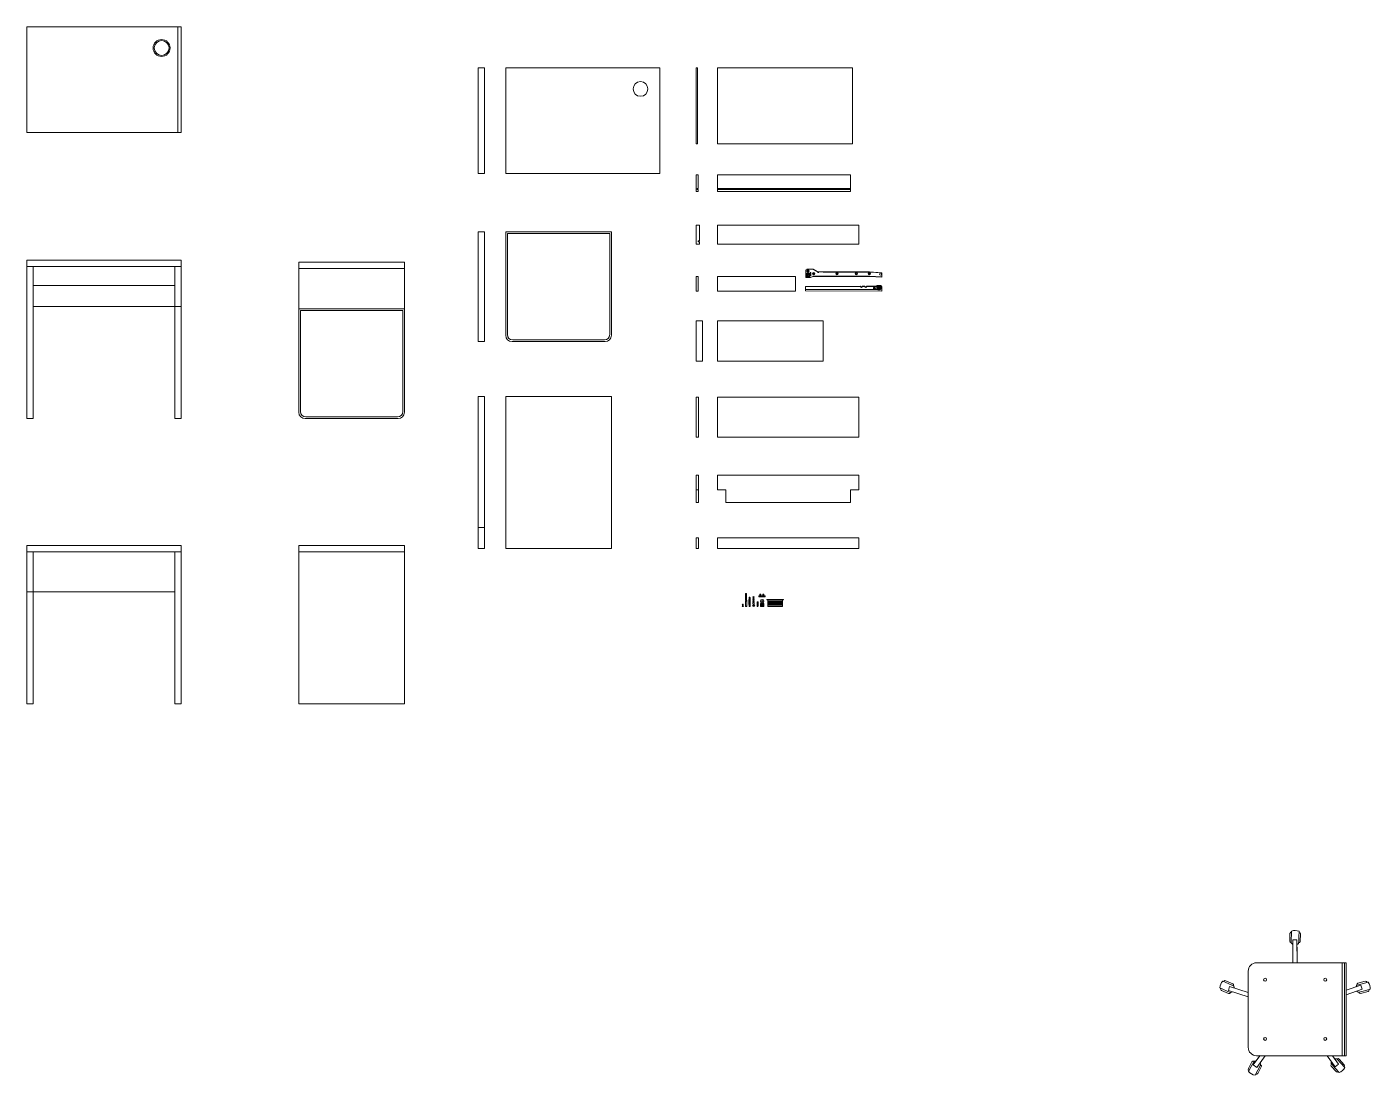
# Model space of a CAD drawing. Header units: millimetres. Extents: x 1003 to 2542, y -779 to 516.
# Drawn here: x 1005 to 1641, y 20 to 516 of the extents above; entities that cross this region are included whole.
import ezdxf

# ---------------------------------------------------------------- set-up
doc = ezdxf.new("R2010")
doc.units = ezdxf.units.MM
doc.header["$LTSCALE"] = 100
doc.linetypes.add('CONTINUA', pattern=[0])
doc.linetypes.add('DASHED2', pattern=[0.375, 0.25, -0.125])
doc.layers.add('A-FURN', color=8, linetype='Continuous', lineweight=18)

msp = doc.modelspace()

# ---------------------------------------------------------------- linework, layer by layer
at = {"layer": 'A-FURN', "color": 7}
for p, q in [((1005.08, 465.74), (1005.08, 515.74)), ((1078.08, 515.74), (1005.08, 515.74)), ((1076.58, 465.74), (1076.58, 515.74)), ((1078.08, 465.74), (1078.08, 515.74)), ((1231.72, 446.37), (1231.72, 496.37)), ((1304.72, 496.37), (1231.72, 496.37)), ((1304.72, 446.37), (1304.72, 496.37)), ((1078.08, 465.74), (1005.08, 465.74)), ((1304.72, 446.37), (1231.72, 446.37)), ((1231.72, 369.79), (1231.72, 418.79)), ((1231.72, 418.79), (1281.72, 418.79)), ((1232.52, 370.09), (1232.52, 417.99)), ((1232.52, 417.99), (1280.92, 417.99)), ((1005.08, 330.34), (1005.08, 405.34)), ((1005.08, 405.34), (1078.08, 405.34)), ((1008.08, 402.34), (1005.08, 402.34)), ((1008.08, 402.34), (1075.08, 402.34)), ((1008.08, 330.34), (1008.08, 402.34)), ((1075.08, 382.34), (1075.08, 402.34)), ((1075.08, 402.34), (1078.08, 402.34)), ((1078.08, 330.34), (1078.08, 405.34)), ((1133.79, 404.34), (1183.79, 404.34)), ((1133.79, 401.34), (1183.79, 401.34)), ((1183.79, 382.34), (1183.79, 404.34)), ((1008.08, 393.34), (1075.08, 393.34)), ((1075.08, 383.34), (1008.08, 383.34)), ((1075.08, 382.34), (1075.08, 330.34)), ((1133.79, 382.34), (1183.79, 382.34)), ((1134.59, 333.64), (1134.59, 381.54)), ((1134.59, 381.54), (1182.99, 381.54)), ((1331.92, 357.57), (1331.92, 376.57)), ((1331.92, 376.57), (1381.92, 376.57)), ((1381.92, 357.57), (1381.92, 376.57)), ((1234.72, 366.79), (1278.72, 366.79)), ((1235.02, 367.59), (1278.42, 367.59)), ((1331.92, 357.57), (1381.92, 357.57)), ((1231.72, 340.86), (1281.72, 340.86)), ((1231.72, 340.86), (1231.72, 268.86)), ((1281.72, 268.86), (1281.72, 340.86)), ((1137.09, 331.14), (1180.49, 331.14)), ((1005.08, 330.34), (1008.08, 330.34)), ((1075.08, 330.34), (1078.08, 330.34)), ((1136.79, 330.34), (1180.79, 330.34)), ((1005.08, 247.34), (1005.08, 270.34)), ((1078.08, 270.34), (1005.08, 270.34)), ((1008.08, 267.34), (1005.08, 267.34)), ((1008.08, 247.34), (1008.08, 267.34)), ((1075.08, 267.34), (1008.08, 267.34)), ((1075.08, 195.34), (1075.08, 267.34)), ((1075.08, 267.34), (1078.08, 267.34)), ((1078.08, 195.34), (1078.08, 270.34)), ((1078.08, 195.34), (1078.08, 270.34)), ((1133.79, 270.34), (1183.79, 270.34)), ((1133.79, 270.34), (1133.79, 195.34)), ((1133.79, 267.34), (1183.79, 267.34)), ((1183.79, 195.34), (1183.79, 270.34)), ((1231.72, 268.86), (1281.72, 268.86)), ((1008.08, 248.34), (1005.08, 248.34)), ((1075.08, 248.34), (1005.08, 248.34)), ((1008.08, 247.34), (1008.08, 195.34)), ((1005.08, 195.34), (1008.08, 195.34)), ((1075.08, 195.34), (1078.08, 195.34)), ((1133.79, 195.34), (1183.79, 195.34))]:
    msp.add_line(p, q, dxfattribs=at)
at = {"layer": 'A-FURN', "color": 7, "linetype": 'CONTINUA', "ltscale": 0.02}
for p, q in [((1221.72, 496.37), (1218.72, 496.37)), ((1218.72, 496.37), (1218.72, 446.37)), ((1221.72, 496.37), (1221.72, 446.37)), ((1321.92, 496.37), (1321.92, 460.37)), ((1322.42, 496.37), (1321.92, 496.37)), ((1322.42, 496.37), (1322.42, 460.37)), ((1322.42, 460.37), (1321.92, 460.37)), ((1221.72, 446.37), (1218.72, 446.37)), ((1322.88, 445.78), (1321.88, 445.78)), ((1321.88, 445.78), (1321.88, 437.78)), ((1322.88, 445.78), (1322.88, 439.28)), ((1322.88, 439.28), (1322.38, 439.28)), ((1322.38, 439.28), (1322.38, 438.78)), ((1322.88, 438.78), (1322.38, 438.78)), ((1322.88, 438.78), (1322.88, 437.78)), ((1322.88, 437.78), (1321.88, 437.78)), ((1323.38, 421.95), (1321.88, 421.95)), ((1321.88, 421.95), (1321.88, 412.95)), ((1323.38, 421.95), (1323.38, 414.45)), ((1221.72, 418.79), (1218.72, 418.79)), ((1218.72, 418.79), (1218.72, 366.79)), ((1221.72, 418.79), (1221.72, 366.79)), ((1323.38, 414.45), (1322.88, 414.45)), ((1322.88, 414.45), (1322.88, 413.95)), ((1323.38, 413.95), (1322.88, 413.95)), ((1323.38, 413.95), (1323.38, 412.95)), ((1323.38, 412.95), (1321.88, 412.95)), ((1133.79, 333.34), (1133.79, 404.34)), ((1322.88, 397.64), (1321.88, 397.64)), ((1321.88, 397.64), (1321.88, 390.64)), ((1322.88, 397.64), (1322.88, 390.64)), ((1322.88, 390.64), (1321.88, 390.64)), ((1324.92, 376.57), (1321.92, 376.57)), ((1321.92, 376.57), (1321.92, 357.57)), ((1324.92, 376.57), (1324.92, 357.57)), ((1221.72, 366.79), (1218.72, 366.79)), ((1324.92, 357.57), (1321.92, 357.57)), ((1221.72, 340.86), (1218.72, 340.86)), ((1218.72, 340.86), (1218.72, 268.86)), ((1221.72, 340.86), (1221.72, 268.86)), ((1322.92, 340.53), (1321.92, 340.53)), ((1321.92, 340.53), (1321.92, 321.53)), ((1322.92, 340.53), (1322.92, 321.53)), ((1322.92, 321.53), (1321.92, 321.53)), ((1322.92, 303.62), (1321.92, 303.62)), ((1321.92, 303.62), (1321.92, 290.62)), ((1322.92, 303.62), (1322.92, 290.62)), ((1322.92, 296.62), (1321.92, 296.62)), ((1322.92, 290.62), (1321.92, 290.62)), ((1221.72, 278.86), (1218.72, 278.86)), ((1322.92, 273.86), (1321.92, 273.86)), ((1321.92, 273.86), (1321.92, 268.86)), ((1322.92, 273.86), (1322.92, 268.86)), ((1218.72, 268.86), (1221.72, 268.86)), ((1322.92, 268.86), (1321.92, 268.86)), ((1604.22, 83.71), (1606.22, 83.73)), ((1573.76, 59.7), (1574.36, 61.6)), ((1636.48, 62.16), (1637.11, 60.27)), ((1585.55, 24.46), (1587.18, 23.3)), ((1624.34, 23.63), (1625.95, 24.82))]:
    msp.add_line(p, q, dxfattribs=at)
at = {"layer": 'A-FURN', "color": 7, "linetype": 'CONTINUA', "ltscale": 0.1}
for p, q in [((1331.92, 496.37), (1331.92, 460.37)), ((1331.92, 496.37), (1395.92, 496.37)), ((1395.92, 496.37), (1395.92, 460.37)), ((1331.92, 460.37), (1395.92, 460.37)), ((1331.92, 439.28), (1394.92, 439.28)), ((1331.92, 438.78), (1394.92, 438.78)), ((1280.92, 417.99), (1280.92, 370.09)), ((1281.72, 418.79), (1281.72, 369.79)), ((1373.7, 400.55), (1373.7, 397.29)), ((1377.37, 401.05), (1374.2, 401.05)), ((1379.54, 399.78), (1377.37, 401.05)), ((1375.91, 397.09), (1373.9, 397.09)), ((1377.06, 397.68), (1375.91, 397.09)), ((1403.86, 397.68), (1377.06, 397.68)), ((1403.93, 399.78), (1379.54, 399.78)), ((1382.02, 399.78), (1382.02, 399.68)), ((1403.86, 397.68), (1409.7, 397.29)), ((1403.93, 399.78), (1409.7, 399.39)), ((1409.7, 399.39), (1409.7, 397.29)), ((1399.49, 392.97), (1373.67, 392.88)), ((1373.67, 392.88), (1373.68, 390.82)), ((1373.67, 392.88), (1373.67, 390.82)), ((1409.67, 390.63), (1373.67, 390.82)), ((1400.06, 392.5), (1399.49, 392.97)), ((1400.6, 392.97), (1400.06, 392.5)), ((1401.53, 392.98), (1400.6, 392.97)), ((1402.12, 392.5), (1401.53, 392.98)), ((1402.68, 392.98), (1402.12, 392.5)), ((1407.18, 392.99), (1402.68, 392.98)), ((1407.18, 392.99), (1407.52, 393.35)), ((1409.2, 393.34), (1407.67, 393.42)), ((1409.67, 392.84), (1409.67, 390.63)), ((1075.08, 383.34), (1078.08, 383.34)), ((1133.79, 382.34), (1183.79, 382.34)), ((1182.99, 381.54), (1182.99, 333.64)), ((1183.79, 382.34), (1183.79, 333.34)), ((1331.92, 357.57), (1381.92, 357.57)), ((1331.92, 303.62), (1331.92, 296.62)), ((1331.92, 303.62), (1398.92, 303.62)), ((1398.92, 303.62), (1398.92, 296.62)), ((1331.92, 296.62), (1335.92, 296.62)), ((1335.92, 296.62), (1335.92, 290.62)), ((1394.92, 296.62), (1394.92, 290.62)), ((1394.92, 296.62), (1398.92, 296.62)), ((1335.92, 290.62), (1394.92, 290.62)), ((1005.08, 247.34), (1005.08, 195.34)), ((1604.32, 72.82), (1604.22, 83.71)), ((1606.32, 72.82), (1606.22, 83.73)), ((1606.25, 80.25), (1606.27, 78.25)), ((1583.13, 56.74), (1573.76, 59.7)), ((1583.13, 58.84), (1574.36, 61.6)), ((1629.47, 59.81), (1636.48, 62.16)), ((1629.47, 57.71), (1637.11, 60.27)), ((1588.66, 28.82), (1585.55, 24.46)), ((1591.11, 28.82), (1587.18, 23.3)), ((1587.58, 27.3), (1588.74, 28.93)), ((1620.5, 28.82), (1624.34, 23.63)), ((1622.99, 28.82), (1625.95, 24.82))]:
    msp.add_line(p, q, dxfattribs=at)
at = {"layer": 'A-FURN', "color": 6, "linetype": 'CONTINUA', "ltscale": 0.1}
for p, q in [((1379.49, 399.69), (1377.31, 400.96)), ((1374.51, 399.05), (1374.51, 399.39)), ((1374.51, 399.39), (1375.09, 399.39)), ((1375.09, 399.05), (1375.09, 399.39)), ((1375.88, 398.09), (1375.88, 399.39)), ((1376.18, 398.09), (1376.18, 399.39)), ((1403.86, 397.78), (1377.06, 397.78)), ((1379.49, 399.69), (1379.49, 399.44)), ((1379.49, 399.44), (1379.96, 399.44)), ((1403.88, 399.68), (1382.02, 399.68)), ((1403.86, 397.78), (1409.7, 397.39)), ((1403.88, 399.68), (1409.7, 399.29)), ((1407.53, 391.43), (1373.67, 391.47)), ((1399.45, 392.87), (1373.68, 392.78)), ((1400.06, 392.37), (1399.45, 392.87)), ((1400.63, 392.87), (1400.06, 392.37)), ((1401.5, 392.88), (1400.63, 392.87)), ((1402.12, 392.36), (1401.5, 392.88)), ((1402.71, 392.88), (1402.12, 392.36)), ((1407.18, 392.89), (1402.71, 392.88)), ((1407.18, 392.89), (1407.18, 392.99))]:
    msp.add_line(p, q, dxfattribs=at)
at = {"layer": 'A-FURN', "color": 6}
for p, q in [((1377.42, 398.92), (1377.21, 398.92)), ((1377.21, 398.92), (1377.21, 398.9)), ((1377.21, 398.9), (1377.42, 398.9)), ((1377.45, 399.12), (1377.42, 399.12)), ((1377.42, 399.12), (1377.42, 398.92)), ((1377.42, 398.9), (1377.42, 398.7)), ((1377.42, 398.7), (1377.45, 398.7)), ((1377.45, 398.92), (1377.45, 399.12)), ((1377.68, 398.92), (1377.45, 398.92)), ((1377.45, 398.9), (1377.68, 398.9)), ((1377.45, 398.7), (1377.45, 398.9)), ((1377.68, 398.9), (1377.68, 398.92)), ((1403.85, 398.92), (1403.63, 398.92)), ((1403.63, 398.92), (1403.63, 398.9)), ((1403.63, 398.9), (1403.85, 398.9)), ((1403.87, 399.12), (1403.85, 399.12)), ((1403.85, 399.12), (1403.85, 398.92)), ((1403.85, 398.9), (1403.85, 398.7)), ((1403.85, 398.7), (1403.87, 398.7)), ((1403.87, 398.92), (1403.87, 399.12)), ((1404.11, 398.92), (1403.87, 398.92)), ((1403.87, 398.9), (1404.11, 398.9)), ((1403.87, 398.7), (1403.87, 398.9)), ((1404.11, 398.9), (1404.11, 398.92))]:
    msp.add_line(p, q, dxfattribs=at)
at = {"layer": 'A-FURN', "color": 6, "linetype": 'CONTINUA', "ltscale": 0.02}
for p, q in [((1377.42, 398.92), (1377.45, 398.9)), ((1403.85, 398.92), (1403.87, 398.9))]:
    msp.add_line(p, q, dxfattribs=at)
at = {"layer": 'A-FURN', "color": 3}
for p, q in [((1343.75, 241.65), (1343.61, 241.51)), ((1343.68, 242.29), (1343.75, 242.32)), ((1343.68, 242.29), (1343.75, 242.27)), ((1343.68, 242.11), (1343.75, 242.14)), ((1343.68, 242.11), (1343.75, 242.09)), ((1343.68, 241.93), (1343.75, 241.96)), ((1343.68, 241.93), (1343.75, 241.91)), ((1343.68, 241.75), (1343.75, 241.79)), ((1343.68, 241.75), (1343.75, 241.73)), ((1343.75, 242.32), (1343.75, 242.5)), ((1343.75, 242.32), (1344.03, 242.36)), ((1343.75, 242.27), (1344.03, 242.32)), ((1343.75, 242.14), (1343.75, 242.27)), ((1343.75, 242.14), (1344.03, 242.19)), ((1343.75, 242.09), (1344.03, 242.14)), ((1343.75, 241.96), (1343.75, 242.09)), ((1343.75, 241.96), (1344.03, 242.01)), ((1343.75, 241.91), (1344.03, 241.96)), ((1343.75, 241.79), (1343.75, 241.91)), ((1343.75, 241.79), (1344.03, 241.83)), ((1343.75, 241.73), (1344.03, 241.78)), ((1343.75, 241.65), (1343.75, 241.73)), ((1344.03, 242.36), (1344.03, 242.5)), ((1344.1, 242.36), (1344.03, 242.32)), ((1344.1, 242.36), (1344.03, 242.36)), ((1344.03, 242.19), (1344.03, 242.32)), ((1344.1, 242.18), (1344.03, 242.19)), ((1344.1, 242.18), (1344.03, 242.14)), ((1344.03, 242.01), (1344.03, 242.14)), ((1344.1, 242), (1344.03, 242.01)), ((1344.1, 242), (1344.03, 241.96)), ((1344.03, 241.83), (1344.03, 241.96)), ((1344.1, 241.82), (1344.03, 241.83)), ((1344.1, 241.82), (1344.03, 241.78)), ((1344.03, 241.65), (1344.03, 241.78)), ((1344.03, 241.65), (1344.18, 241.51)), ((1345.86, 241.61), (1345.14, 241.61)), ((1345.74, 247.35), (1345.24, 247.51)), ((1345.63, 247.51), (1345.24, 247.51)), ((1345.74, 247.19), (1345.24, 247.35)), ((1345.74, 247.03), (1345.24, 247.19)), ((1345.74, 246.87), (1345.24, 247.03)), ((1345.74, 246.72), (1345.24, 246.88)), ((1345.74, 246.56), (1345.24, 246.72)), ((1345.74, 246.4), (1345.24, 246.56)), ((1345.74, 246.4), (1345.24, 246.56)), ((1345.75, 246.24), (1345.24, 246.4)), ((1345.75, 246.09), (1345.24, 246.25)), ((1345.75, 245.93), (1345.24, 246.09)), ((1345.75, 245.77), (1345.24, 245.93)), ((1345.75, 245.61), (1345.24, 245.77)), ((1345.75, 245.61), (1345.24, 245.77)), ((1345.75, 245.46), (1345.24, 245.62)), ((1345.75, 245.3), (1345.24, 245.46)), ((1345.75, 245.14), (1345.24, 245.3)), ((1345.75, 244.98), (1345.24, 245.14)), ((1345.75, 244.83), (1345.24, 244.99)), ((1345.75, 244.83), (1345.24, 244.99)), ((1345.75, 244.67), (1345.24, 244.83)), ((1345.75, 244.51), (1345.24, 244.67)), ((1345.75, 244.35), (1345.24, 244.52)), ((1345.75, 244.2), (1345.24, 244.36)), ((1345.74, 244.07), (1345.24, 244.22)), ((1346.86, 242.43), (1346.98, 242.43)), ((1346.86, 242.41), (1347.46, 242.41)), ((1347.41, 245.71), (1346.91, 245.87)), ((1347.41, 245.56), (1346.91, 245.71)), ((1347.41, 245.4), (1346.91, 245.56)), ((1347.41, 245.24), (1346.91, 245.4)), ((1347.41, 245.08), (1346.91, 245.24)), ((1347.41, 244.93), (1346.91, 245.08)), ((1347.41, 244.77), (1346.91, 244.93)), ((1347.41, 241.81), (1346.91, 241.81)), ((1346.91, 241.81), (1346.91, 241.51)), ((1346.98, 242.43), (1346.98, 244.63)), ((1347.02, 244.63), (1347.02, 242.43)), ((1347.02, 242.43), (1347.13, 242.43)), ((1347.13, 242.43), (1347.13, 244.63)), ((1347.17, 244.63), (1347.17, 242.43)), ((1347.17, 242.43), (1347.27, 242.43)), ((1347.27, 242.43), (1347.27, 244.63)), ((1347.31, 244.63), (1347.31, 242.43)), ((1347.31, 242.43), (1347.46, 242.43)), ((1347.41, 241.51), (1347.41, 241.81)), ((1350.76, 243.62), (1350.69, 243.58)), ((1350.69, 241.58), (1350.69, 243.58)), ((1350.69, 242.9), (1351.05, 241.58)), ((1350.85, 241.58), (1350.69, 242.15)), ((1351.19, 241.85), (1350.71, 243.58)), ((1351.12, 243.65), (1350.76, 243.65)), ((1350.76, 243.65), (1350.76, 243.62)), ((1350.76, 243.62), (1351.12, 243.62)), ((1351.19, 242.6), (1350.91, 243.58)), ((1351.12, 243.62), (1351.12, 243.65)), ((1351.12, 243.62), (1351.19, 243.58)), ((1351.19, 243.35), (1351.12, 243.58)), ((1353.04, 244), (1352.57, 244)), ((1352.57, 244), (1352.57, 243.96)), ((1352.57, 243.96), (1353.04, 243.96)), ((1353.09, 244.4), (1353.04, 244.4)), ((1353.04, 244.4), (1353.04, 244)), ((1353.04, 243.96), (1353.04, 243.56)), ((1353.04, 243.56), (1353.09, 243.56)), ((1353.09, 244), (1353.09, 244.4)), ((1353.57, 244), (1353.09, 244)), ((1353.09, 243.96), (1353.57, 243.96)), ((1353.09, 243.56), (1353.09, 243.96)), ((1353.57, 243.96), (1353.57, 244)), ((1343.61, 241.51), (1344.18, 241.51)), ((1345.86, 241.51), (1345.14, 241.51)), ((1347.41, 241.51), (1346.91, 241.51)), ((1350.76, 241.54), (1350.69, 241.58)), ((1351.19, 241.58), (1350.69, 241.58)), ((1350.76, 241.54), (1351.12, 241.54)), ((1350.76, 241.51), (1350.76, 241.54)), ((1351.12, 241.51), (1350.76, 241.51)), ((1351.12, 241.54), (1351.19, 241.58)), ((1351.12, 241.54), (1351.12, 241.51))]:
    msp.add_line(p, q, dxfattribs=at)
at = {"layer": 'A-FURN', "color": 3, "linetype": 'CONTINUA', "ltscale": 0.02}
for p, q in [((1343.75, 242.5), (1343.83, 242.57)), ((1343.75, 241.65), (1344.03, 241.65)), ((1343.83, 242.57), (1343.96, 242.57)), ((1344.03, 242.5), (1343.96, 242.57)), ((1345.14, 241.61), (1345.14, 241.51)), ((1345.24, 247.51), (1345.24, 244.22)), ((1345.24, 243.96), (1345.3, 244.21)), ((1345.24, 241.61), (1345.24, 243.96)), ((1345.24, 243.96), (1345.75, 243.96)), ((1345.63, 247.51), (1345.63, 247.38)), ((1345.76, 241.61), (1345.74, 247.35)), ((1345.75, 243.96), (1345.75, 244.2)), ((1345.86, 241.61), (1345.86, 241.51)), ((1346.86, 242.41), (1346.86, 244.73)), ((1346.86, 244.73), (1347.46, 244.73)), ((1346.86, 244.63), (1347.46, 244.63)), ((1346.91, 244.73), (1346.91, 245.87)), ((1346.91, 242.43), (1346.91, 244.63)), ((1346.91, 241.81), (1346.91, 241.51)), ((1346.96, 242.41), (1346.96, 241.81)), ((1347.3, 245.88), (1347.3, 245.75)), ((1347.36, 242.41), (1347.36, 241.81)), ((1347.41, 244.73), (1347.41, 245.71)), ((1347.41, 242.43), (1347.41, 244.63)), ((1347.41, 241.81), (1347.41, 241.51)), ((1347.41, 241.51), (1347.41, 241.81)), ((1347.46, 242.41), (1347.46, 244.73)), ((1348.46, 241.89), (1349.58, 241.88)), ((1350.69, 243.58), (1351.19, 243.58)), ((1351.19, 243.58), (1351.19, 241.58)), ((1351.44, 246.06), (1351.44, 246.46)), ((1351.44, 246.46), (1352.94, 246.46)), ((1352.94, 246.06), (1351.44, 246.06)), ((1351.94, 246.46), (1351.94, 247.26)), ((1351.94, 247.26), (1352.54, 247.26)), ((1352.54, 246.46), (1352.54, 247.26)), ((1352.57, 243.96), (1352.57, 244)), ((1354.44, 246.46), (1352.94, 246.46)), ((1352.94, 246.06), (1354.44, 246.06)), ((1353.04, 244), (1353.09, 243.96)), ((1353.34, 246.46), (1353.34, 247.26)), ((1353.94, 247.26), (1353.34, 247.26)), ((1353.57, 243.96), (1353.57, 244)), ((1353.75, 242.61), (1353.75, 242.21)), ((1353.94, 246.46), (1353.94, 247.26)), ((1354.44, 246.06), (1354.44, 246.46))]:
    msp.add_line(p, q, dxfattribs=at)
at = {"layer": 'A-FURN', "color": 3, "transparency": 33554687}
msp.add_line((1344.15, 242.57), (1344.15, 242.57), dxfattribs=at)
msp.add_line((1344.15, 242.57), (1344.15, 242.57), dxfattribs=at)
at = {"layer": 'A-FURN', "color": 3, "linetype": 'DASHED2', "ltscale": 0.02}
for p, q in [((1349.28, 245.92), (1348.75, 245.92)), ((1349.28, 245.79), (1348.75, 245.79)), ((1349.28, 245.65), (1348.75, 245.65)), ((1349.28, 245.51), (1348.75, 245.51)), ((1349.28, 245.38), (1348.75, 245.38)), ((1349.28, 245.24), (1348.75, 245.24)), ((1349.28, 245.1), (1348.75, 245.1)), ((1349.28, 244.96), (1348.75, 244.96)), ((1349.28, 244.82), (1348.75, 244.82)), ((1349.28, 244.69), (1348.75, 244.69)), ((1349.28, 244.55), (1348.75, 244.55)), ((1349.28, 244.42), (1348.75, 244.42)), ((1349.28, 244.28), (1348.75, 244.28)), ((1349.28, 244.15), (1348.75, 244.15)), ((1349.28, 244.01), (1348.75, 244.01)), ((1349.28, 243.87), (1348.75, 243.87)), ((1349.28, 243.74), (1348.75, 243.74)), ((1349.28, 243.6), (1348.75, 243.6)), ((1349.28, 243.47), (1348.75, 243.47)), ((1349.28, 243.33), (1348.75, 243.33)), ((1349.16, 245.82), (1348.88, 245.82)), ((1348.88, 245.82), (1348.88, 245.79)), ((1349.16, 245.69), (1348.88, 245.69)), ((1348.88, 245.69), (1348.88, 245.65)), ((1349.16, 245.55), (1348.88, 245.55)), ((1348.88, 245.55), (1348.88, 245.51)), ((1349.16, 245.41), (1348.88, 245.41)), ((1348.88, 245.41), (1348.88, 245.38)), ((1349.16, 245.28), (1348.88, 245.28)), ((1348.88, 245.28), (1348.88, 245.24)), ((1348.88, 245.13), (1348.88, 245.24)), ((1349.16, 245.14), (1348.88, 245.14)), ((1349.16, 245.13), (1348.88, 245.13)), ((1348.88, 245.13), (1348.88, 245.1)), ((1349.16, 245), (1348.88, 245)), ((1348.88, 245), (1348.88, 244.96)), ((1349.16, 244.86), (1348.88, 244.86)), ((1348.88, 244.86), (1348.88, 244.82)), ((1349.16, 244.72), (1348.88, 244.72)), ((1348.88, 244.72), (1348.88, 244.69)), ((1349.16, 244.59), (1348.88, 244.59)), ((1348.88, 244.59), (1348.88, 244.55)), ((1349.16, 244.45), (1348.88, 244.45)), ((1348.88, 244.45), (1348.88, 244.42)), ((1349.16, 244.32), (1348.88, 244.32)), ((1348.88, 244.32), (1348.88, 244.28)), ((1349.16, 244.18), (1348.88, 244.18)), ((1348.88, 244.18), (1348.88, 244.15)), ((1349.16, 244.05), (1348.88, 244.05)), ((1348.88, 244.05), (1348.88, 244.01)), ((1349.16, 243.91), (1348.88, 243.91)), ((1348.88, 243.91), (1348.88, 243.87)), ((1349.16, 243.77), (1348.88, 243.77)), ((1348.88, 243.77), (1348.88, 243.74)), ((1349.16, 243.64), (1348.88, 243.64)), ((1348.88, 243.64), (1348.88, 243.6)), ((1349.16, 243.5), (1348.88, 243.5)), ((1348.88, 243.5), (1348.88, 243.47)), ((1349.16, 243.37), (1348.88, 243.37)), ((1348.88, 243.37), (1348.88, 243.33)), ((1349.16, 245.79), (1349.16, 245.82)), ((1349.16, 245.65), (1349.16, 245.69)), ((1349.16, 245.51), (1349.16, 245.55)), ((1349.16, 245.38), (1349.16, 245.41)), ((1349.16, 245.24), (1349.16, 245.28)), ((1349.16, 245.13), (1349.16, 245.24)), ((1349.16, 245.1), (1349.16, 245.13)), ((1349.16, 244.96), (1349.16, 245)), ((1349.16, 244.82), (1349.16, 244.86)), ((1349.16, 244.69), (1349.16, 244.72)), ((1349.16, 244.55), (1349.16, 244.59)), ((1349.16, 244.42), (1349.16, 244.45)), ((1349.16, 244.28), (1349.16, 244.32)), ((1349.16, 244.15), (1349.16, 244.18)), ((1349.16, 244.01), (1349.16, 244.05)), ((1349.16, 243.87), (1349.16, 243.91)), ((1349.16, 243.74), (1349.16, 243.77)), ((1349.16, 243.6), (1349.16, 243.64)), ((1349.16, 243.47), (1349.16, 243.5)), ((1349.16, 243.33), (1349.16, 243.37))]:
    msp.add_line(p, q, dxfattribs=at)
at = {"layer": 'A-FURN', "color": 3, "lineweight": 5}
for p, q in [((1348.75, 245.79), (1348.75, 245.82)), ((1348.75, 245.82), (1348.88, 245.82)), ((1348.75, 245.65), (1348.75, 245.69)), ((1348.75, 245.69), (1348.88, 245.69)), ((1348.75, 245.51), (1348.75, 245.55)), ((1348.75, 245.55), (1348.88, 245.55)), ((1348.75, 245.38), (1348.75, 245.41)), ((1348.75, 245.41), (1348.88, 245.41)), ((1348.75, 245.24), (1348.75, 245.28)), ((1348.75, 245.28), (1348.88, 245.28)), ((1348.75, 245.14), (1348.88, 245.14)), ((1348.75, 245.1), (1348.75, 245.13)), ((1348.75, 245.13), (1348.88, 245.13)), ((1348.75, 244.96), (1348.75, 245)), ((1348.75, 245), (1348.88, 245)), ((1348.75, 244.82), (1348.75, 244.86)), ((1348.75, 244.86), (1348.88, 244.86)), ((1348.75, 244.69), (1348.75, 244.72)), ((1348.75, 244.72), (1348.88, 244.72)), ((1348.75, 244.55), (1348.75, 244.59)), ((1348.75, 244.59), (1348.88, 244.59)), ((1348.75, 244.42), (1348.75, 244.45)), ((1348.75, 244.45), (1348.88, 244.45)), ((1348.75, 244.28), (1348.75, 244.32)), ((1348.75, 244.32), (1348.88, 244.32)), ((1348.75, 244.15), (1348.75, 244.18)), ((1348.75, 244.18), (1348.88, 244.18)), ((1348.75, 244.01), (1348.75, 244.05)), ((1348.75, 244.05), (1348.88, 244.05)), ((1348.75, 243.87), (1348.75, 243.91)), ((1348.75, 243.91), (1348.88, 243.91)), ((1348.75, 243.74), (1348.75, 243.77)), ((1348.75, 243.77), (1348.88, 243.77)), ((1348.75, 243.6), (1348.75, 243.64)), ((1348.75, 243.64), (1348.88, 243.64)), ((1348.75, 243.47), (1348.75, 243.5)), ((1348.75, 243.5), (1348.88, 243.5)), ((1348.75, 243.33), (1348.75, 243.37)), ((1348.75, 243.37), (1348.88, 243.37)), ((1348.88, 245.82), (1348.88, 245.92)), ((1348.88, 245.69), (1348.88, 245.79)), ((1348.88, 245.55), (1348.88, 245.65)), ((1348.88, 245.41), (1348.88, 245.51)), ((1348.88, 245.28), (1348.88, 245.38)), ((1348.88, 245.14), (1348.88, 245.24)), ((1348.88, 245), (1348.88, 245.1)), ((1348.88, 244.86), (1348.88, 244.96)), ((1348.88, 244.72), (1348.88, 244.82)), ((1348.88, 244.59), (1348.88, 244.69)), ((1348.88, 244.45), (1348.88, 244.55)), ((1348.88, 244.32), (1348.88, 244.42)), ((1348.88, 244.18), (1348.88, 244.28)), ((1348.88, 244.05), (1348.88, 244.15)), ((1348.88, 243.91), (1348.88, 244.01)), ((1348.88, 243.77), (1348.88, 243.87)), ((1348.88, 243.64), (1348.88, 243.74)), ((1348.88, 243.5), (1348.88, 243.6)), ((1348.88, 243.37), (1348.88, 243.47)), ((1349.16, 245.82), (1349.16, 245.92)), ((1349.28, 245.82), (1349.16, 245.82)), ((1349.16, 245.69), (1349.16, 245.79)), ((1349.28, 245.69), (1349.16, 245.69)), ((1349.16, 245.55), (1349.16, 245.65)), ((1349.28, 245.55), (1349.16, 245.55)), ((1349.16, 245.41), (1349.16, 245.51)), ((1349.28, 245.41), (1349.16, 245.41)), ((1349.16, 245.28), (1349.16, 245.38)), ((1349.28, 245.28), (1349.16, 245.28)), ((1349.16, 245.14), (1349.16, 245.24)), ((1349.28, 245.14), (1349.16, 245.14)), ((1349.28, 245.13), (1349.16, 245.13)), ((1349.16, 245), (1349.16, 245.1)), ((1349.28, 245), (1349.16, 245)), ((1349.16, 244.86), (1349.16, 244.96)), ((1349.28, 244.86), (1349.16, 244.86)), ((1349.16, 244.72), (1349.16, 244.82)), ((1349.28, 244.72), (1349.16, 244.72)), ((1349.16, 244.59), (1349.16, 244.69)), ((1349.28, 244.59), (1349.16, 244.59)), ((1349.16, 244.45), (1349.16, 244.55)), ((1349.28, 244.45), (1349.16, 244.45)), ((1349.16, 244.32), (1349.16, 244.42)), ((1349.28, 244.32), (1349.16, 244.32)), ((1349.16, 244.18), (1349.16, 244.28)), ((1349.28, 244.18), (1349.16, 244.18)), ((1349.16, 244.05), (1349.16, 244.15)), ((1349.28, 244.05), (1349.16, 244.05)), ((1349.16, 243.91), (1349.16, 244.01)), ((1349.28, 243.91), (1349.16, 243.91)), ((1349.16, 243.77), (1349.16, 243.87)), ((1349.28, 243.77), (1349.16, 243.77)), ((1349.16, 243.64), (1349.16, 243.74)), ((1349.28, 243.64), (1349.16, 243.64)), ((1349.16, 243.5), (1349.16, 243.6)), ((1349.28, 243.5), (1349.16, 243.5)), ((1349.16, 243.37), (1349.16, 243.47)), ((1349.28, 243.37), (1349.16, 243.37)), ((1349.28, 245.79), (1349.28, 245.82)), ((1349.28, 245.65), (1349.28, 245.69)), ((1349.28, 245.51), (1349.28, 245.55)), ((1349.28, 245.38), (1349.28, 245.41)), ((1349.28, 245.24), (1349.28, 245.28)), ((1349.28, 245.1), (1349.28, 245.13)), ((1349.28, 244.96), (1349.28, 245)), ((1349.28, 244.82), (1349.28, 244.86)), ((1349.28, 244.69), (1349.28, 244.72)), ((1349.28, 244.55), (1349.28, 244.59)), ((1349.28, 244.42), (1349.28, 244.45)), ((1349.28, 244.28), (1349.28, 244.32)), ((1349.28, 244.15), (1349.28, 244.18)), ((1349.28, 244.01), (1349.28, 244.05)), ((1349.28, 243.87), (1349.28, 243.91)), ((1349.28, 243.74), (1349.28, 243.77)), ((1349.28, 243.6), (1349.28, 243.64)), ((1349.28, 243.47), (1349.28, 243.5)), ((1349.28, 243.33), (1349.28, 243.37))]:
    msp.add_line(p, q, dxfattribs=at)
at = {"layer": 'A-FURN', "color": 3, "linetype": 'CONTINUA', "ltscale": 0.1}
for p, q in [((1352.25, 241.51), (1352.25, 242.81)), ((1352.25, 242.81), (1353.89, 242.81)), ((1353.05, 242.16), (1352.25, 242.16)), ((1352.25, 241.61), (1353.07, 241.61)), ((1352.3, 241.61), (1352.3, 242.13)), ((1353, 242.13), (1352.3, 242.13)), ((1352.65, 242.41), (1352.65, 242.41)), ((1352.85, 242.61), (1353.75, 242.61)), ((1352.85, 242.21), (1353.75, 242.21)), ((1353.02, 242.11), (1353.02, 241.61)), ((1353.07, 242.14), (1353.07, 241.61)), ((1353.07, 242.14), (1353.07, 241.61)), ((1353.07, 241.61), (1353.89, 241.61)), ((1353.09, 242.16), (1353.89, 242.16)), ((1353.12, 242.11), (1353.12, 241.61)), ((1353.14, 242.13), (1353.84, 242.13)), ((1353.84, 242.13), (1353.84, 241.61)), ((1353.89, 242.81), (1353.89, 241.51)), ((1355.25, 244.51), (1355.25, 244.71)), ((1355.25, 244.71), (1363.25, 244.71)), ((1355.25, 244.51), (1363.25, 244.51)), ((1355.75, 241.51), (1355.75, 244.51)), ((1355.75, 244.01), (1362.75, 244.01)), ((1355.75, 243.51), (1362.75, 243.51)), ((1355.75, 243.01), (1362.75, 243.01)), ((1355.75, 242.51), (1362.75, 242.51)), ((1355.75, 242.01), (1362.75, 242.01)), ((1362.75, 241.51), (1362.75, 244.51)), ((1363.25, 244.51), (1363.25, 244.71)), ((1352.25, 241.51), (1353.89, 241.51)), ((1355.75, 241.51), (1362.75, 241.51)), ((1602.9, 86.64), (1602.79, 83.05)), ((1603.68, 87.84), (1603.52, 82.5)), ((1607.1, 84.93), (1607.02, 82.39)), ((1607.1, 84.93), (1607.18, 87.73)), ((1607.9, 86.49), (1607.79, 82.89)), ((1573.66, 63.02), (1571.1, 64.16)), ((1572.52, 64.35), (1575.81, 62.89)), ((1639.93, 63.67), (1634.77, 62.31)), ((1638.57, 64.09), (1635.09, 63.17)), ((1569.68, 60.96), (1574.56, 58.79)), ((1570.48, 59.78), (1573.77, 58.32)), ((1573.66, 63.02), (1575.98, 61.99)), ((1638.12, 59.57), (1635.66, 58.93)), ((1639.84, 59.25), (1636.36, 58.33)), ((1638.12, 59.57), (1640.83, 60.29)), ((1583.21, 22.73), (1584.9, 25.91)), ((1584.61, 23.77), (1585.8, 26.02)), ((1628.82, 23.21), (1625.25, 27.18)), ((1628.57, 24.61), (1626.16, 27.29)), ((1584.61, 23.77), (1583.3, 21.3)), ((1586.39, 19.66), (1588.9, 24.38)), ((1587.62, 20.38), (1589.31, 23.56)), ((1624.85, 21.27), (1622.44, 23.94)), ((1624.35, 22.95), (1622.65, 24.84)), ((1624.35, 22.95), (1626.22, 20.87))]:
    msp.add_line(p, q, dxfattribs=at)
at = {"layer": 'A-FURN', "color": 0, "linetype": 'CONTINUA', "ltscale": 0.1}
for p, q in [((1629.47, 72.82), (1587.13, 72.82)), ((1627.59, 72.82), (1627.59, 28.82)), ((1628.65, 72.82), (1628.65, 28.82)), ((1629.47, 72.82), (1629.47, 28.82)), ((1583.13, 68.82), (1583.13, 32.82)), ((1629.47, 28.82), (1587.13, 28.82))]:
    msp.add_line(p, q, dxfattribs=at)
at = {"layer": 'A-FURN', "color": 7, "linetype": 'CONTINUA', "ltscale": 0.1}
for points in [[(1331.92, 445.78), (1331.92, 437.78), (1394.92, 437.78), (1394.92, 445.78), (1331.92, 445.78)], [(1331.92, 412.95), (1331.92, 421.95), (1398.92, 421.95), (1398.92, 412.95), (1331.92, 412.95)], [(1331.92, 397.64), (1331.92, 390.64), (1368.92, 390.64), (1368.92, 397.64), (1331.92, 397.64)], [(1331.92, 321.53), (1331.92, 340.53), (1398.92, 340.53), (1398.92, 321.53), (1331.92, 321.53)], [(1331.92, 268.86), (1331.92, 273.86), (1398.92, 273.86), (1398.92, 268.86), (1331.92, 268.86)]]:
    msp.add_lwpolyline(points, dxfattribs=at)
at = {"layer": 'A-FURN', "color": 3, "lineweight": 5}
for points in [[(1348.48, 241.77), (1348.48, 241.77)], [(1349.28, 245.92), (1349.28, 245.93), (1349.07, 246.09), (1348.97, 246.09), (1348.75, 245.93), (1348.75, 245.92)], [(1348.75, 243.33), (1348.76, 241.89), (1348.76, 241.89)], [(1349.28, 241.88), (1349.28, 243.33)]]:
    msp.add_lwpolyline(points, dxfattribs=at)
at = {"layer": 'A-FURN', "color": 3, "linetype": 'CONTINUA', "ltscale": 0.1}
for centre, radius in [((1068.85, 505.74), 4), ((1068.85, 505.74), 3.5), ((1295.5, 486.37), 3.5)]:
    msp.add_circle(centre, radius, dxfattribs=at)
at = {"layer": 'A-FURN', "color": 6, "linetype": 'CONTINUA', "ltscale": 0.1}
for centre, radius in [((1374.83, 400.19), 0.528), ((1374.83, 400.19), 0.354), ((1374.76, 398.14), 1.05), ((1374.76, 398.14), 0.781), ((1374.76, 398.14), 0.546), ((1374.76, 398.14), 0.348), ((1377.44, 398.91), 0.528), ((1388.47, 398.91), 0.528), ((1388.47, 398.91), 0.354), ((1397.65, 398.91), 0.528), ((1397.65, 398.91), 0.354), ((1403.86, 398.91), 0.528), ((1409.1, 398.71), 0.528), ((1406.24, 392.03), 0.528), ((1406.24, 392.03), 0.354), ((1406.24, 392.03), 0.241), ((1408.41, 392.28), 1.05), ((1408.41, 392.28), 0.781), ((1408.41, 392.28), 0.546), ((1408.41, 392.28), 0.348)]:
    msp.add_circle(centre, radius, dxfattribs=at)
at = {"layer": 'A-FURN', "color": 6}
for centre in [(1377.44, 398.91), (1403.86, 398.91)]:
    msp.add_circle(centre, 0.412, dxfattribs=at)
at = {"layer": 'A-FURN', "color": 3}
msp.add_circle((1353.07, 243.98), 0.824, dxfattribs=at)
at = {"layer": 'A-FURN', "color": 0, "linetype": 'CONTINUA', "ltscale": 0.1}
for centre in [(1591.13, 64.82), (1619.59, 64.82), (1591.13, 36.82), (1619.59, 36.82)]:
    msp.add_circle(centre, 0.7, dxfattribs=at)
at = {"layer": 'A-FURN', "color": 7, "linetype": 'CONTINUA', "ltscale": 0.1}
for centre, radius, start, end in [((1374.2, 400.55), 0.5, 90, 180), ((1373.9, 397.29), 0.2, 180, 270), ((1407.66, 393.22), 0.2, 87.158, 137.20808), ((1409.17, 392.84), 0.5, 359.94101, 87.158), ((1278.42, 370.09), 2.5, 270, 0), ((1180.49, 333.64), 2.5, 270, 0)]:
    msp.add_arc(centre, radius, start, end, dxfattribs=at)
at = {"layer": 'A-FURN', "color": 6, "linetype": 'CONTINUA', "ltscale": 0.1}
for centre, start, end in [((1376.03, 399.39), 0, 180), ((1376.03, 398.09), 180, 0)]:
    msp.add_arc(centre, 0.15, start, end, dxfattribs=at)
at = {"layer": 'A-FURN', "color": 7}
for centre, radius, start, end in [((1234.72, 369.79), 3, 180, 270), ((1235.02, 370.09), 2.5, 180, 270), ((1278.72, 369.79), 3, 270, 0), ((1136.79, 333.34), 3, 180, 270), ((1137.09, 333.64), 2.5, 180, 270), ((1180.79, 333.34), 3, 270, 0)]:
    msp.add_arc(centre, radius, start, end, dxfattribs=at)
at = {"layer": 'A-FURN', "color": 3}
for centre in [(1345.44, 247.09), (1347.1, 245.45)]:
    msp.add_arc(centre, 0.467, 65.20425, 114.79575, dxfattribs=at)
at = {"layer": 'A-FURN', "color": 3, "linetype": 'CONTINUA', "ltscale": 0.02}
msp.add_arc((1349.02, 242.11), 0.606, 202.16987, 337.53418, dxfattribs=at)
at = {"layer": 'A-FURN', "color": 3, "linetype": 'CONTINUA', "ltscale": 0.1}
for centre, radius, start, end in [((1352.85, 242.41), 0.2, 90, 180), ((1352.85, 242.41), 0.2, 180, 270), ((1353, 242.11), 0.02, 0, 90), ((1353.05, 242.14), 0.02, 0, 90), ((1353.09, 242.14), 0.02, 90, 180), ((1353.14, 242.11), 0.02, 90, 180), ((1603.49, 83.03), 0.7, 178.25701, 268.25701), ((1603.6, 86.62), 0.7, 88.25701, 178.25701), ((1605.28, 82.83), 5.25, 68.80186, 107.71217), ((1607.09, 82.92), 0.7, 268.25701, 358.25701), ((1607.2, 86.51), 0.7, 358.25701, 88.25701), ((1604.22, 82.48), 0.7, 178.25701, 210.69623), ((1605.04, 82.96), 1.65, 210.69623, 241.20109), ((1605.54, 82.94), 1.65, 295.31293, 325.81779), ((1606.32, 82.41), 0.7, 325.81779, 358.25701), ((1574.92, 60.55), 5.25, 136.54484, 175.45516), ((1572.23, 63.71), 0.7, 66, 156), ((1638.75, 63.41), 0.7, 14.78931, 104.78931), ((1635.59, 60.72), 5.25, 355.33415, 34.24447), ((1570.77, 60.42), 0.7, 156, 246), ((1574.06, 58.96), 0.7, 246, 336), ((1574.84, 59.43), 0.7, 246, 278.43922), ((1574.7, 60.37), 1.65, 278.43922, 308.94408), ((1575.52, 62.25), 0.7, 336, 66), ((1575.7, 61.35), 0.7, 33.56078, 66), ((1574.91, 60.83), 1.65, 3.05592, 33.56078), ((1635.64, 60.99), 1.65, 137.22853, 167.73339), ((1634.95, 61.63), 0.7, 104.78931, 137.22853), ((1635.77, 60.5), 1.65, 221.84523, 252.35009), ((1635.27, 62.49), 0.7, 104.78931, 194.78931), ((1635.48, 59.6), 0.7, 252.35009, 284.78931), ((1636.18, 59.01), 0.7, 194.78931, 284.78931), ((1639.67, 59.93), 0.7, 284.78931, 14.78931), ((1585.51, 25.58), 0.7, 62.01288, 152.01288), ((1586.42, 25.69), 0.7, 119.57366, 152.01288), ((1586.89, 24.87), 1.65, 85.72745, 119.57366), ((1587.33, 24.63), 1.65, 4.4521, 31.3042), ((1624.1, 25.46), 1.65, 159.05592, 189.56078), ((1624.47, 25.8), 1.65, 74.43922, 104.94408), ((1624.73, 26.71), 0.7, 42, 74.43922), ((1625.64, 26.82), 0.7, 42, 132), ((1583.82, 22.4), 0.7, 152.01288, 242.01288), ((1587.17, 24.85), 5.25, 222.55772, 261.46804), ((1587, 20.71), 0.7, 242.01288, 332.01288), ((1588.28, 24.7), 0.7, 332.01288, 4.4521), ((1588.91, 23.87), 0.509, 322.73505, 91.19059), ((1622.96, 24.41), 0.7, 132, 222), ((1623.17, 25.3), 0.7, 189.56078, 222), ((1625.37, 21.74), 0.7, 222, 312), ((1624.21, 25.72), 5.25, 292.54484, 331.45516), ((1628.05, 24.14), 0.7, 312, 42)]:
    msp.add_arc(centre, radius, start, end, dxfattribs=at)
at = {"layer": 'A-FURN', "color": 0, "linetype": 'CONTINUA', "ltscale": 0.1}
for centre, start, end in [((1587.13, 68.82), 90, 180), ((1587.13, 32.82), 180, 270)]:
    msp.add_arc(centre, 4, start, end, dxfattribs=at)

doc.saveas('drawing.dxf')
